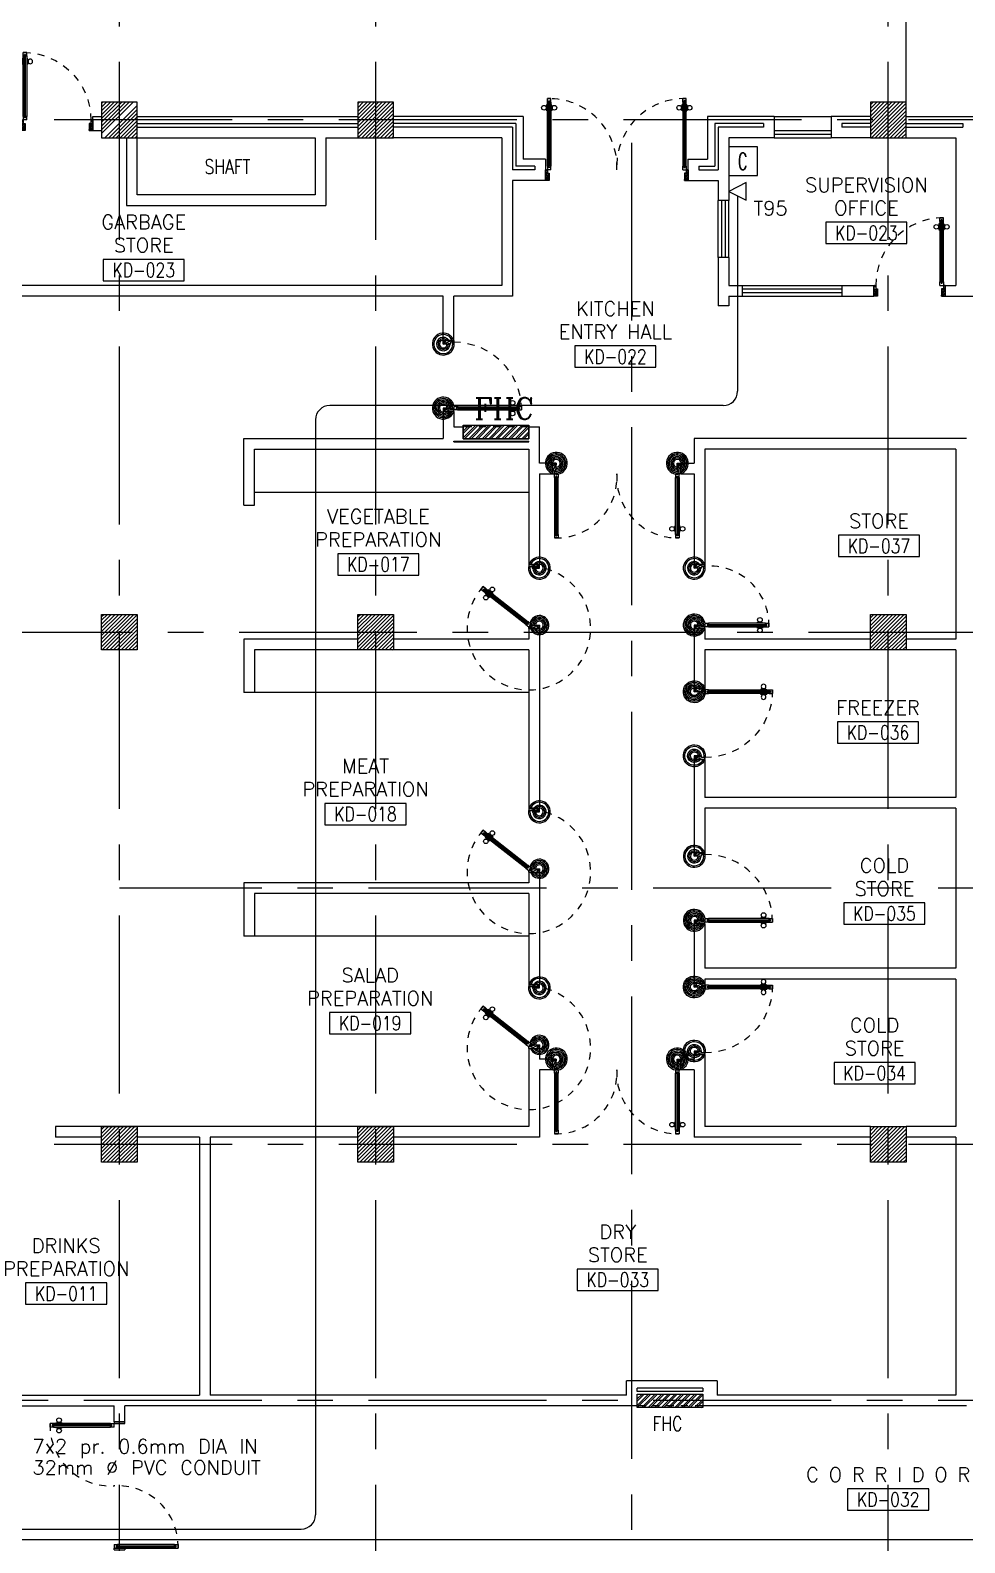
# Model space of a CAD drawing. Extents: x 0.8 to 94.1, y -6.1 to 84.2.
# Drawn here: x 62.54 to 75.67, y 51.69 to 72.95 of the extents above; entities that cross this region are included whole.
import ezdxf
from ezdxf.enums import TextEntityAlignment as Align

# ---------------------------------------------------------------- set-up
doc = ezdxf.new("R2010")
doc.units = 0
doc.header["$MEASUREMENT"] = 0
doc.header["$PDMODE"] = 3
doc.header["$PDSIZE"] = 0.1
for name, pattern in [('CENTERX2', [4, 2.5, -0.5, 0.5, -0.5]), ('HIDDEN', [0.375, 0.25, -0.125]), ('HIDDEN2', [0.1875, 0.125, -0.0625])]:
    doc.linetypes.add(name, pattern=pattern)
doc.layers.get('0').update_dxf_attribs({"color": 11, "linetype": 'CONTINUOUS'})
doc.layers.get('DEFPOINTS').update_dxf_attribs({"color": 11, "linetype": 'CONTINUOUS'})
for name, color, linetype in [('AX-DIM', 11, 'CONTINUOUS'), ('AXES', 11, 'CENTERX2'), ('CANOPY-LN', 11, 'CONTINUOUS'), ('COL', 11, 'CONTINUOUS'), ('DIM', 11, 'CONTINUOUS'), ('DOOR', 11, 'CONTINUOUS'), ('DOOR-DIM', 11, 'CONTINUOUS'), ('E-CO', 6, 'CONTINUOUS'), ('E-TEL', 4, 'CONTINUOUS'), ('E-TEXT', 2, 'CONTINUOUS'), ('E-WIRE', 4, 'CONTINUOUS'), ('FHC', 11, 'CONTINUOUS'), ('FUR', 11, 'CONTINUOUS'), ('HAT', 11, 'CONTINUOUS'), ('INSUL', 11, 'CONTINUOUS'), ('RM-BOX', 11, 'CONTINUOUS'), ('RM-NAME', 11, 'CONTINUOUS'), ('RM-NO', 11, 'CONTINUOUS'), ('STR', 11, 'CONTINUOUS'), ('WALL', 11, 'CONTINUOUS'), ('WIN', 11, 'CONTINUOUS')]:
    doc.layers.add(name, color=color, linetype=linetype)
doc.styles.add('ROMANC', font='romanc', dxfattribs={"height": 0.1})
doc.styles.add('ROMANS', font='ROMANS.shx', dxfattribs={"width": 0.6})
doc.styles.get("Standard").update_dxf_attribs({"font": 'TXT.shx'})
doc.dimstyles.new('STANDARD in', dxfattribs={"dimtxt": 0.2, "dimasz": 0.1, "dimexe": 0.07, "dimexo": 0.05, "dimgap": 0.1, "dimtad": 1, "dimdec": 0, "dimlfac": 1000, "dimzin": 0, "dimdsep": 46, "dimtxsty": 'ROMANS', "dimblk": 'ARCHTICK', "dimcen": 0.05, "dimdle": 0.05, "dimclrd": 7, "dimclre": 7, "dimclrt": 2, "dimadec": 0, "dimazin": 0, "dimtfac": 1, "dimtdec": 0, "dimtmove": 2, "dimatfit": 3, "dimldrblk": 'ARCHTICK', "dimfxl": 0, "dimtolj": 1, "dimtzin": 0, "dimarcsym": 0})

# ---------------------------------------------------------------- blocks, each defined once
blk = doc.blocks.new('RM1')
at = {"layer": 'RM-BOX'}
blk.add_lwpolyline([(570, -200), (-570, -200), (-570, -500), (570, -500)], close=True, dxfattribs=at)
at = {"layer": 'RM-NAME', "style": 'ROMANS'}
for tag, p in [('ROOMNAME1', (0, 324)), ('ROOMNAME2', (0, 0))]:
    blk.add_attdef(tag, text='', height=200, dxfattribs=at).set_placement(p, align=Align.MIDDLE)
at = {"layer": 'RM-NO', "style": 'ROMANS', "width": 0.8}
blk.add_attdef('ROOMNO', text='', height=200, dxfattribs=at).set_placement((0, -350), align=Align.MIDDLE)
blk = doc.blocks.new('DOOR90')
at = {"layer": 'DOOR', "color": 7, "linetype": 'ByBlock'}
for p, q in [((-150, 0), (0, 0)), ((-150, 0), (-150, -25)), ((0, -50), (-114, 0)), ((0, -50), (-40, 0)), ((0, -50), (0, 0)), ((-1000, -25), (-1050, -25)), ((-1050, -75), (-1050, -25)), ((-1050, -25), (-1050, -75)), ((-1000, -75), (-1050, -75)), ((-1000, -42), (-1020, -42)), ((-1020, -42), (-1020, -58)), ((-1000, -58), (-1020, -58)), ((-1000, -25), (-1000, -42)), ((-1000, -58), (-1000, -75)), ((-878, -18), (-968, -18)), ((-968, -25), (-968, -18)), ((-968, -75), (-968, -82)), ((-878, -82), (-968, -82)), ((-955, -9), (-890, -9)), ((-955, -18), (-955, -9)), ((-955, -18), (-890, -18)), ((-955, -82), (-890, -82)), ((-955, -82), (-955, -91)), ((-955, -91), (-890, -91)), ((-890, -18), (-890, -9)), ((-890, -82), (-890, -91)), ((-878, -25), (-878, -18)), ((-878, -75), (-878, -82)), ((-200, -25), (-150, -25)), ((-200, -42), (-200, -25)), ((-180, -42), (-200, -42)), ((-200, -58), (-180, -58)), ((-200, -75), (-200, -58)), ((-150, -75), (-200, -75)), ((-180, -58), (-180, -42)), ((-150, -25), (-100, -25)), ((-150, -75), (-150, -25)), ((-100, -25), (-100, -50)), ((0, -50), (-100, -37)), ((-100, -50), (0, -50)), ((0, -850), (-114, -900)), ((-100, -875), (-100, -850)), ((0, -850), (-100, -863)), ((-100, -850), (0, -850)), ((0, -850), (-40, -900)), ((0, -850), (0, -900)), ((-150, -875), (-100, -875)), ((-150, -900), (-150, -875)), ((-150, -900), (0, -900)), ((0, -900), (-150, -900))]:
    blk.add_line(p, q, dxfattribs=at)
at = {"layer": 'DOOR', "linetype": 'ByBlock'}
for p, q in [((-200, -25), (-1000, -25)), ((-200, -42), (-1000, -42)), ((-200, -58), (-1000, -58)), ((-1000, -75), (-200, -75))]:
    blk.add_line(p, q, dxfattribs=at)
at = {"layer": 'DOOR', "color": 7, "linetype": 'ByBlock'}
for centre in [(-923, 24), (-923, -124)]:
    blk.add_circle(centre, 32.4, dxfattribs=at)
for centre, radius, start, end in [((0, -50), 154, 161.1053, 166.2858), ((0, -50), 94.4, 148.0182, 180), ((0, -50), 134, 158.1598, 169.28), ((0, -50), 114, 154.0838, 167.3774), ((0, -50), 74.4, 137.7764, 180), ((0, -50), 54.4, 113.2074, 180), ((0, -50), 34.4, 90, 180), ((0, -50), 14.4, 90, 180), ((0, -850), 94.4, 180, 211.9818), ((0, -850), 74.4, 180, 222.2236), ((0, -850), 54.4, 180, 246.7926), ((0, -850), 34.4, 180, 270), ((0, -850), 14.4, 180, 270), ((0, -850), 154, 193.7142, 198.8947), ((0, -850), 134, 190.72, 201.8402)]:
    blk.add_arc(centre, radius, start, end, dxfattribs=at)
at = {"layer": 'DOOR', "linetype": 'HIDDEN', "ltscale": 0.5}
blk.add_arc((-222, -50), 828, 178.2701, 275.003, dxfattribs=at)
blk = doc.blocks.new('A$C272A55A0')
at = {"layer": 'DOOR', "color": 0, "linetype": 'ByBlock'}
for p, q in [((0, 900), (0, 1050)), ((50, 1050), (0, 1050)), ((0, 900), (25, 900)), ((25, 950), (50, 950)), ((25, 900), (25, 950)), ((75, 900), (25, 900)), ((25, 850), (25, 900)), ((58, 870), (42, 870)), ((42, 870), (42, 850)), ((50, 950), (50, 1050)), ((58, 850), (58, 870)), ((75, 900), (75, 850)), ((1725, 900), (1775, 900)), ((1725, 900), (1725, 850)), ((1742, 870), (1758, 870)), ((1742, 850), (1742, 870)), ((1750, 950), (1750, 1050)), ((1750, 1050), (1800, 1050)), ((1775, 950), (1750, 950)), ((1758, 870), (1758, 850)), ((1775, 900), (1775, 950)), ((1800, 900), (1775, 900)), ((1775, 850), (1775, 900)), ((1800, 1050), (1800, 900)), ((42, 850), (25, 850)), ((75, 850), (58, 850)), ((1725, 850), (1742, 850)), ((1758, 850), (1775, 850)), ((25, 50), (42, 50)), ((25, 50), (25, 0)), ((25, 0), (75, 0)), ((75, 0), (25, 0)), ((42, 50), (42, 30)), ((42, 30), (58, 30)), ((58, 50), (75, 50)), ((58, 50), (58, 30)), ((75, 50), (75, 0)), ((1718, 160), (1709, 160)), ((1709, 95), (1709, 160)), ((1718, 95), (1709, 95)), ((1725, 173), (1718, 173)), ((1718, 173), (1718, 83)), ((1718, 95), (1718, 160)), ((1725, 83), (1718, 83)), ((1742, 50), (1725, 50)), ((1725, 50), (1725, 0)), ((1775, 0), (1725, 0)), ((1725, 0), (1775, 0)), ((1742, 50), (1742, 30)), ((1758, 30), (1742, 30)), ((1775, 50), (1758, 50)), ((1758, 50), (1758, 30)), ((1775, 173), (1782, 173)), ((1775, 83), (1782, 83)), ((1775, 50), (1775, 0)), ((1782, 173), (1782, 83)), ((1782, 160), (1791, 160)), ((1782, 95), (1782, 160)), ((1782, 95), (1791, 95)), ((1791, 95), (1791, 160))]:
    blk.add_line(p, q, dxfattribs=at)
at = {"layer": 'DOOR', "color": 9, "linetype": 'ByBlock'}
for p, q in [((50, 1050), (0, 1010)), ((50, 1050), (0, 937)), ((50, 1050), (37, 950)), ((1750, 1050), (1800, 1010)), ((1750, 1050), (1800, 937)), ((1750, 1050), (1763, 950))]:
    blk.add_line(p, q, dxfattribs=at)
at = {"layer": 'DOOR', "linetype": 'ByBlock'}
for p, q in [((25, 850), (25, 50)), ((42, 850), (42, 50)), ((58, 850), (58, 50)), ((75, 50), (75, 850)), ((1725, 50), (1725, 850)), ((1742, 850), (1742, 50)), ((1758, 850), (1758, 50)), ((1775, 850), (1775, 50))]:
    blk.add_line(p, q, dxfattribs=at)
at = {"layer": 'DOOR', "color": 0, "linetype": 'ByBlock'}
for centre in [(1676, 128), (1824, 128)]:
    blk.add_circle(centre, 32.4, dxfattribs=at)
at = {"layer": 'DOOR', "color": 9, "linetype": 'ByBlock'}
for centre, radius, start, end in [((50, 1050), 54.4, 203.2074, 270), ((50, 1050), 74.4, 227.7764, 270), ((50, 1050), 94.4, 238.0182, 270), ((50, 1050), 114, 244.0838, 257.3774), ((50, 1050), 134, 248.1598, 259.28), ((50, 1050), 154, 251.1053, 256.2858), ((50, 1050), 34.4, 180, 270), ((50, 1050), 14.4, 180, 270), ((1750, 1050), 14.4, 270, 0), ((1750, 1050), 34.4, 270, 0), ((1750, 1050), 54.4, 270, 336.7926), ((1750, 1050), 74.4, 270, 312.2236), ((1750, 1050), 94.4, 270, 301.9818), ((1750, 1050), 114, 282.6226, 295.9162), ((1750, 1050), 134, 280.72, 291.8402), ((1750, 1050), 154, 283.7142, 288.8947)]:
    blk.add_arc(centre, radius, start, end, dxfattribs=at)
at = {"layer": 'DOOR', "linetype": 'HIDDEN', "ltscale": 0.5}
for centre, start, end in [((50, 851), 268.3174, 3.2965), ((1750, 851), 176.7035, 271.6826)]:
    blk.add_arc(centre, 851, start, end, dxfattribs=at)
at = {"layer": 'WALL', "linetype": 'ByBlock'}
blk.add_line((1800, 900), (1800, 1050), dxfattribs=at)
blk = doc.blocks.new('COL50')
at = {"layer": 'COL'}
blk.add_lwpolyline([(-250, 250), (-250, -250), (250, -250), (250, 250)], close=True, dxfattribs=at)
blk = doc.blocks.new('*X105')
at = {"color": 0}
for p, q in [((235129, 55135), (235595, 55601)), ((235129, 55188), (235542, 55601)), ((235129, 55241), (235489, 55601)), ((235129, 55294), (235436, 55601)), ((235129, 55347), (235383, 55601)), ((235129, 55400), (235330, 55601)), ((235129, 55453), (235277, 55601)), ((235129, 55506), (235224, 55601)), ((235129, 55559), (235171, 55601)), ((235148, 55101), (235629, 55581)), ((235201, 55101), (235629, 55528)), ((235254, 55101), (235629, 55475)), ((235307, 55101), (235629, 55422)), ((235360, 55101), (235629, 55369)), ((235413, 55101), (235629, 55316)), ((235466, 55101), (235629, 55263)), ((235519, 55101), (235629, 55210)), ((235572, 55101), (235629, 55157))]:
    blk.add_line(p, q, dxfattribs=at)
blk = doc.blocks.new('*X104')
at = {"color": 0}
for p, q in [((238729, 55128), (239201, 55601)), ((238729, 55181), (239148, 55601)), ((238729, 55234), (239095, 55601)), ((238729, 55287), (239042, 55601)), ((238729, 55340), (238989, 55601)), ((238729, 55393), (238936, 55601)), ((238729, 55446), (238883, 55601)), ((238729, 55500), (238830, 55601)), ((238729, 55553), (238777, 55601)), ((238754, 55101), (239229, 55575)), ((238807, 55101), (239229, 55522)), ((238860, 55101), (239229, 55469)), ((238913, 55101), (239229, 55416)), ((238966, 55101), (239229, 55363)), ((239019, 55101), (239229, 55310)), ((239073, 55101), (239229, 55257)), ((239126, 55101), (239229, 55204)), ((239179, 55101), (239229, 55151))]:
    blk.add_line(p, q, dxfattribs=at)
blk = doc.blocks.new('*X106')
at = {"color": 0}
for p, q in [((235129, 62347), (235583, 62801)), ((235129, 62400), (235530, 62801)), ((235129, 62453), (235476, 62801)), ((235129, 62506), (235423, 62801)), ((235129, 62559), (235370, 62801)), ((235129, 62612), (235317, 62801)), ((235129, 62665), (235264, 62801)), ((235129, 62718), (235211, 62801)), ((235129, 62771), (235158, 62801)), ((235136, 62301), (235629, 62794)), ((235189, 62301), (235629, 62741)), ((235242, 62301), (235629, 62688)), ((235295, 62301), (235629, 62635)), ((235348, 62301), (235629, 62582)), ((235401, 62301), (235629, 62529)), ((235454, 62301), (235629, 62476)), ((235507, 62301), (235629, 62423)), ((235560, 62301), (235629, 62370)), ((235613, 62301), (235629, 62317))]:
    blk.add_line(p, q, dxfattribs=at)
blk = doc.blocks.new('*X103')
at = {"color": 0}
for p, q in [((238729, 62341), (239189, 62801)), ((238729, 62394), (239136, 62801)), ((238729, 62447), (239083, 62801)), ((238729, 62500), (239030, 62801)), ((238729, 62553), (238977, 62801)), ((238729, 62606), (238924, 62801)), ((238729, 62659), (238871, 62801)), ((238729, 62712), (238818, 62801)), ((238729, 62765), (238765, 62801)), ((238742, 62301), (239229, 62788)), ((238795, 62301), (239229, 62735)), ((238848, 62301), (239229, 62682)), ((238901, 62301), (239229, 62629)), ((238954, 62301), (239229, 62576)), ((239007, 62301), (239229, 62523)), ((239060, 62301), (239229, 62470)), ((239113, 62301), (239229, 62417)), ((239166, 62301), (239229, 62363)), ((239219, 62301), (239229, 62310))]:
    blk.add_line(p, q, dxfattribs=at)
blk = doc.blocks.new('*X100')
at = {"color": 0}
for p, q in [((245929, 55116), (246414, 55601)), ((245929, 55169), (246361, 55601)), ((245929, 55222), (246308, 55601)), ((245929, 55275), (246255, 55601)), ((245929, 55328), (246202, 55601)), ((245929, 55381), (246149, 55601)), ((245929, 55434), (246096, 55601)), ((245929, 55487), (246043, 55601)), ((245929, 55540), (245990, 55601)), ((245929, 55593), (245936, 55601)), ((245967, 55101), (246429, 55563)), ((246020, 55101), (246429, 55510)), ((246073, 55101), (246429, 55457)), ((246126, 55101), (246429, 55404)), ((246179, 55101), (246429, 55351)), ((246232, 55101), (246429, 55298)), ((246285, 55101), (246429, 55245)), ((246338, 55101), (246429, 55192)), ((246391, 55101), (246429, 55138))]:
    blk.add_line(p, q, dxfattribs=at)
blk = doc.blocks.new('*X99')
at = {"color": 0}
for p, q in [((245929, 62328), (246401, 62801)), ((245929, 62381), (246348, 62801)), ((245929, 62434), (246295, 62801)), ((245929, 62487), (246242, 62801)), ((245929, 62540), (246189, 62801)), ((245929, 62593), (246136, 62801)), ((245929, 62646), (246083, 62801)), ((245929, 62700), (246030, 62801)), ((245929, 62753), (245977, 62801)), ((245954, 62301), (246429, 62775)), ((246007, 62301), (246429, 62722)), ((246060, 62301), (246429, 62669)), ((246113, 62301), (246429, 62616)), ((246166, 62301), (246429, 62563)), ((246219, 62301), (246429, 62510)), ((246273, 62301), (246429, 62457)), ((246326, 62301), (246429, 62404)), ((246379, 62301), (246429, 62351))]:
    blk.add_line(p, q, dxfattribs=at)
blk = doc.blocks.new('A$C010A25D0')
at = {"layer": 'DOOR', "color": 0, "linetype": 'ByBlock'}
for p, q in [((0, 2031), (0, 1981)), ((0, 1981), (0, 2031)), ((50, 2031), (0, 2031)), ((50, 1981), (0, 1981)), ((30, 2014), (30, 1998)), ((50, 2014), (30, 2014)), ((50, 1998), (30, 1998)), ((50, 2031), (50, 2014)), ((50, 1998), (50, 1981)), ((83, 2031), (83, 2038)), ((173, 2038), (83, 2038)), ((83, 1981), (83, 1974)), ((173, 1974), (83, 1974)), ((95, 2038), (95, 2047)), ((95, 2047), (160, 2047)), ((95, 2038), (160, 2038)), ((95, 1974), (95, 1965)), ((95, 1974), (160, 1974)), ((95, 1965), (160, 1965)), ((160, 2038), (160, 2047)), ((160, 1974), (160, 1965)), ((173, 2031), (173, 2038)), ((173, 1981), (173, 1974)), ((950, 2014), (950, 2031)), ((950, 2031), (1000, 2031)), ((970, 2014), (950, 2014)), ((950, 1981), (950, 1998)), ((950, 1998), (970, 1998)), ((1000, 1981), (950, 1981)), ((970, 1998), (970, 2014)), ((1000, 2056), (1000, 2031)), ((1000, 2056), (1150, 2056)), ((1000, 1981), (1000, 2031)), ((1000, 2031), (1050, 2031)), ((1050, 2031), (1050, 2006)), ((1050, 2006), (1150, 2006)), ((1150, 2006), (1150, 2056)), ((50, 131), (0, 131)), ((0, 131), (0, 81)), ((0, 81), (0, 131)), ((50, 81), (0, 81)), ((50, 114), (30, 114)), ((30, 98), (30, 114)), ((50, 98), (30, 98)), ((50, 114), (50, 131)), ((50, 81), (50, 98)), ((173, 138), (83, 138)), ((83, 131), (83, 138)), ((83, 81), (83, 74)), ((173, 74), (83, 74)), ((95, 147), (160, 147)), ((95, 138), (95, 147)), ((95, 138), (160, 138)), ((95, 74), (160, 74)), ((95, 74), (95, 65)), ((95, 65), (160, 65)), ((160, 138), (160, 147)), ((160, 74), (160, 65)), ((173, 131), (173, 138)), ((173, 81), (173, 74)), ((1000, 131), (950, 131)), ((950, 131), (950, 114)), ((950, 114), (970, 114)), ((970, 98), (950, 98)), ((950, 98), (950, 81)), ((950, 81), (1000, 81)), ((970, 114), (970, 98)), ((1000, 131), (1000, 81)), ((1000, 56), (1000, 81)), ((1000, 81), (1050, 81)), ((1000, 56), (1150, 56)), ((1050, 81), (1050, 106)), ((1050, 106), (1150, 106)), ((1150, 106), (1150, 56))]:
    blk.add_line(p, q, dxfattribs=at)
at = {"layer": 'DOOR', "linetype": 'ByBlock'}
for p, q in [((950, 2031), (50, 2031)), ((950, 2014), (50, 2014)), ((950, 1998), (50, 1998)), ((50, 1981), (950, 1981)), ((50, 131), (950, 131)), ((950, 114), (50, 114)), ((950, 98), (50, 98)), ((950, 81), (50, 81)), ((1150, 56), (1000, 56))]:
    blk.add_line(p, q, dxfattribs=at)
at = {"layer": 'DOOR', "color": 9, "linetype": 'ByBlock'}
for p, q in [((1150, 2006), (1037, 2056)), ((1150, 2006), (1050, 2019)), ((1150, 2006), (1110, 2056)), ((1150, 106), (1037, 56)), ((1150, 106), (1050, 93)), ((1150, 106), (1110, 56))]:
    blk.add_line(p, q, dxfattribs=at)
at = {"layer": 'DOOR', "color": 0, "linetype": 'ByBlock'}
for centre in [(128, 2079), (128, 1932), (128, 179), (128, 32)]:
    blk.add_circle(centre, 32.4, dxfattribs=at)
at = {"layer": 'DOOR', "linetype": 'HIDDEN', "ltscale": 0.5}
for centre, start, end in [((951, 2006), 178.494, 272.9568), ((951, 106), 87.0432, 181.506)]:
    blk.add_arc(centre, 951, start, end, dxfattribs=at)
at = {"layer": 'DOOR', "color": 9, "linetype": 'ByBlock'}
for centre, radius, start, end in [((1150, 2006), 154, 161.1053, 166.2858), ((1150, 2006), 134, 158.1598, 169.28), ((1150, 2006), 114, 154.0838, 167.3774), ((1150, 2006), 94.4, 148.0182, 180), ((1150, 2006), 74.4, 137.7764, 180), ((1150, 2006), 54.4, 113.2074, 180), ((1150, 2006), 34.4, 90, 180), ((1150, 2006), 14.4, 90, 180), ((1150, 106), 154, 193.7142, 198.8947), ((1150, 106), 134, 190.72, 201.8402), ((1150, 106), 114, 192.6226, 205.9162), ((1150, 106), 94.4, 180, 211.9818), ((1150, 106), 74.4, 180, 222.2236), ((1150, 106), 54.4, 180, 246.7926), ((1150, 106), 34.4, 180, 270), ((1150, 106), 14.4, 180, 270)]:
    blk.add_arc(centre, radius, start, end, dxfattribs=at)
at = {"layer": 'WALL'}
blk.add_line((1000, 56), (1150, 56), dxfattribs=at)
blk = doc.blocks.new('*X107')
at = {"color": 0}
for p, q in [((235129, 69560), (235570, 70001)), ((235129, 69613), (235517, 70001)), ((235129, 69666), (235464, 70001)), ((235129, 69719), (235411, 70001)), ((235129, 69772), (235358, 70001)), ((235129, 69825), (235305, 70001)), ((235129, 69878), (235252, 70001)), ((235129, 69931), (235199, 70001)), ((235129, 69984), (235146, 70001)), ((235176, 69501), (235629, 69953)), ((235229, 69501), (235629, 69900)), ((235282, 69501), (235629, 69847)), ((235335, 69501), (235629, 69794)), ((235388, 69501), (235629, 69741)), ((235441, 69501), (235629, 69688)), ((235494, 69501), (235629, 69635)), ((235547, 69501), (235629, 69582)), ((235600, 69501), (235629, 69529))]:
    blk.add_line(p, q, dxfattribs=at)
blk = doc.blocks.new('*X102')
at = {"color": 0}
for p, q in [((238729, 69553), (239176, 70001)), ((238729, 69606), (239123, 70001)), ((238729, 69659), (239070, 70001)), ((238729, 69712), (239017, 70001)), ((238729, 69765), (238964, 70001)), ((238729, 69818), (238911, 70001)), ((238729, 69871), (238858, 70001)), ((238729, 69924), (238805, 70001)), ((238729, 69978), (238752, 70001)), ((238729, 69500), (239229, 70000)), ((238782, 69501), (239229, 69947)), ((238835, 69501), (239229, 69894)), ((238888, 69501), (239229, 69841)), ((238941, 69501), (239229, 69788)), ((238994, 69501), (239229, 69735)), ((239048, 69501), (239229, 69682)), ((239101, 69501), (239229, 69629)), ((239154, 69501), (239229, 69576)), ((239207, 69501), (239229, 69523))]:
    blk.add_line(p, q, dxfattribs=at)
blk = doc.blocks.new('*X98')
at = {"color": 0}
for p, q in [((245929, 69541), (246389, 70001)), ((245929, 69594), (246336, 70001)), ((245929, 69647), (246283, 70001)), ((245929, 69700), (246230, 70001)), ((245929, 69753), (246177, 70001)), ((245929, 69806), (246124, 70001)), ((245929, 69859), (246071, 70001)), ((245929, 69912), (246018, 70001)), ((245929, 69965), (245965, 70001)), ((245942, 69501), (246429, 69988)), ((245995, 69501), (246429, 69935)), ((246048, 69501), (246429, 69882)), ((246101, 69501), (246429, 69829)), ((246154, 69501), (246429, 69776)), ((246207, 69501), (246429, 69723)), ((246260, 69501), (246429, 69670)), ((246313, 69501), (246429, 69617)), ((246366, 69501), (246429, 69563)), ((246419, 69501), (246429, 69510))]:
    blk.add_line(p, q, dxfattribs=at)
blk = doc.blocks.new('_ARCHTICK')
at = {"color": 0, "linetype": 'ByBlock', "const_width": 0.15}
blk.add_lwpolyline([(-0.5, -0.5), (0.5, 0.5)], dxfattribs=at)
blk = doc.blocks.new('*D137')
at = {"layer": 'AX-DIM', "color": 7, "lineweight": -2}
for p, q in [((7.357, 80.592), (7.357, 83.145)), ((82.047, 70.946), (82.047, 83.145)), ((7.307, 83.075), (82.097, 83.075))]:
    blk.add_line(p, q, dxfattribs=at)
at = {"layer": 'DEFPOINTS', "color": 0}
for p in [(82.047, 83.075), (7.357, 80.542), (82.047, 70.896)]:
    blk.add_point(p, dxfattribs=at)
at = {"layer": 'AX-DIM', "color": 7, "lineweight": -2, "xscale": 0.1, "yscale": 0.1, "zscale": 0.1, "rotation": 180}
blk.add_blockref('_ARCHTICK', (7.357, 83.075), dxfattribs=at)
at = {"layer": 'AX-DIM', "color": 7, "lineweight": -2, "xscale": 0.1, "yscale": 0.1, "zscale": 0.1}
blk.add_blockref('_ARCHTICK', (82.047, 83.075), dxfattribs=at)
at = {"layer": 'AX-DIM', "color": 2, "insert": (44.702, 83.275), "char_height": 0.2, "attachment_point": 5, "style": 'ROMANS'}
blk.add_mtext('\\A1;74690', dxfattribs=at)
blk = doc.blocks.new('DOOR1000')
at = {"layer": 'DOOR', "color": 7, "linetype": 'ByBlock'}
for p, q in [((-150, 0), (0, 0)), ((-150, 0), (-150, -25)), ((0, -50), (-114, 0)), ((0, -50), (-40, 0)), ((0, -50), (0, 0)), ((-1100, -25), (-1100, -75)), ((-1100, -75), (-1100, -25)), ((-1050, -25), (-1100, -25)), ((-1050, -75), (-1100, -75)), ((-1070, -42), (-1070, -58)), ((-1050, -42), (-1070, -42)), ((-1050, -58), (-1070, -58)), ((-1050, -25), (-1050, -42)), ((-1050, -58), (-1050, -75)), ((-1018, -25), (-1018, -18)), ((-928, -18), (-1018, -18)), ((-1018, -75), (-1018, -82)), ((-928, -82), (-1018, -82)), ((-1005, -18), (-1005, -9)), ((-1005, -9), (-940, -9)), ((-1005, -18), (-940, -18)), ((-1005, -82), (-1005, -91)), ((-1005, -82), (-940, -82)), ((-1005, -91), (-940, -91)), ((-940, -18), (-940, -9)), ((-940, -82), (-940, -91)), ((-928, -25), (-928, -18)), ((-928, -75), (-928, -82)), ((-200, -25), (-150, -25)), ((-200, -42), (-200, -25)), ((-180, -42), (-200, -42)), ((-200, -58), (-180, -58)), ((-200, -75), (-200, -58)), ((-150, -75), (-200, -75)), ((-180, -58), (-180, -42)), ((-150, -25), (-100, -25)), ((-150, -75), (-150, -25)), ((-100, -25), (-100, -50)), ((0, -50), (-100, -37)), ((-100, -50), (0, -50)), ((-150, -975), (-100, -975)), ((-150, -1000), (-150, -975)), ((-150, -1000), (0, -1000)), ((0, -1000), (-150, -1000)), ((0, -950), (-114, -1000)), ((-100, -975), (-100, -950)), ((0, -950), (-100, -963)), ((-100, -950), (0, -950)), ((0, -950), (-40, -1000)), ((0, -950), (0, -1000))]:
    blk.add_line(p, q, dxfattribs=at)
at = {"layer": 'DOOR', "linetype": 'ByBlock'}
for p, q in [((-200, -25), (-1050, -25)), ((-200, -42), (-1050, -42)), ((-200, -58), (-1050, -58)), ((-1050, -75), (-200, -75))]:
    blk.add_line(p, q, dxfattribs=at)
at = {"layer": 'DOOR', "color": 7, "linetype": 'ByBlock'}
for centre in [(-973, 24), (-973, -124)]:
    blk.add_circle(centre, 32.4, dxfattribs=at)
for centre, radius, start, end in [((0, -50), 154, 161.1053, 166.2858), ((0, -50), 94.4, 148.0182, 180), ((0, -50), 134, 158.1598, 169.28), ((0, -50), 114, 154.0838, 167.3774), ((0, -50), 74.4, 137.7764, 180), ((0, -50), 54.4, 113.2074, 180), ((0, -50), 34.4, 90, 180), ((0, -50), 14.4, 90, 180), ((0, -950), 154, 193.7142, 198.8947), ((0, -950), 134, 190.72, 201.8402), ((0, -950), 94.4, 180, 211.9818), ((0, -950), 74.4, 180, 222.2236), ((0, -950), 54.4, 180, 246.7926), ((0, -950), 34.4, 180, 270), ((0, -950), 14.4, 180, 270)]:
    blk.add_arc(centre, radius, start, end, dxfattribs=at)
at = {"layer": 'DOOR', "linetype": 'HIDDEN', "ltscale": 0.5}
blk.add_arc((-150, -25), 950, 180, 270, dxfattribs=at)
blk = doc.blocks.new('DOOR90C')
at = {"layer": 'DOOR', "color": 7, "linetype": 'ByBlock'}
for p, q in [((150, 900), (0, 900)), ((0, 900), (0, 875)), ((0, 875), (50, 875)), ((150, 850), (36, 900)), ((50, 875), (50, 850)), ((150, 850), (50, 863)), ((150, 850), (110, 900)), ((150, 850), (150, 900)), ((50, 850), (150, 850)), ((-641, 591), (-672, 552)), ((-672, 552), (-641, 591)), ((-633, 521), (-672, 552)), ((-602, 560), (-641, 591)), ((-638, 546), (-628, 559)), ((-622, 534), (-638, 546)), ((-633, 521), (-622, 534)), ((-613, 547), (-628, 559)), ((-613, 547), (-602, 560)), ((-607, 501), (-612, 495)), ((-541, 440), (-612, 495)), ((-602, 487), (-607, 480)), ((-607, 480), (-556, 440)), ((-602, 487), (-551, 447)), ((-577, 540), (-572, 546)), ((-501, 490), (-572, 546)), ((-562, 538), (-557, 545)), ((-562, 538), (-511, 498)), ((-557, 545), (-506, 505)), ((-551, 447), (-556, 440)), ((-537, 445), (-541, 440)), ((-511, 498), (-506, 505)), ((-506, 485), (-501, 490)), ((-29, 69), (-39, 56)), ((-39, 56), (0, 25)), ((-13, 57), (-29, 69)), ((-9, 95), (-19, 82)), ((-19, 82), (-3, 69)), ((-3, 69), (-13, 57)), ((31, 64), (-9, 95)), ((31, 64), (0, 25)), ((0, 0), (0, 25)), ((0, 25), (50, 25)), ((150, 50), (36, 0)), ((50, 50), (150, 50)), ((150, 50), (50, 37)), ((50, 25), (50, 50)), ((150, 50), (110, 0)), ((150, 50), (150, 0))]:
    blk.add_line(p, q, dxfattribs=at)
at = {"layer": 'DOOR', "linetype": 'ByBlock'}
for p, q in [((-641, 591), (-9, 95)), ((-39, 56), (-633, 521)), ((-29, 69), (-622, 534)), ((-19, 82), (-613, 547))]:
    blk.add_line(p, q, dxfattribs=at)
at = {"layer": 'DOOR', "color": 7, "linetype": 'ByBlock'}
for centre in [(-602, 435), (-511, 551)]:
    blk.add_circle(centre, 32.4, dxfattribs=at)
at = {"layer": 'DOOR', "linetype": 'HIDDEN', "ltscale": 0.5}
blk.add_arc((2, 7), 868, 90.1618, 137.7823, dxfattribs=at)
at = {"layer": 'DOOR', "color": 7, "linetype": 'ByBlock'}
for centre, radius, start, end in [((150, 850), 154, 161.1053, 166.2858), ((150, 850), 134, 158.1598, 169.28), ((150, 850), 94.4, 148.0182, 180), ((150, 850), 74.4, 137.7764, 180), ((150, 850), 54.4, 113.2074, 180), ((150, 850), 34.4, 90, 180), ((150, 850), 14.4, 90, 180), ((150, 50), 134, 190.72, 201.8402), ((150, 50), 114, 192.6226, 205.9162), ((150, 50), 94.4, 180, 211.9818), ((150, 50), 74.4, 180, 222.2236), ((150, 50), 54.4, 180, 246.7926), ((150, 50), 34.4, 180, 270), ((150, 50), 14.4, 180, 270)]:
    blk.add_arc(centre, radius, start, end, dxfattribs=at)
blk = doc.blocks.new('fe-door')
at = {"layer": 'DOOR', "color": 0, "linetype": 'ByBlock'}
for p, q in [((-900, 1775), (-900, 1725)), ((-900, 1725), (-900, 1775)), ((-850, 1775), (-900, 1775)), ((-850, 1725), (-900, 1725)), ((-870, 1758), (-870, 1742)), ((-850, 1758), (-870, 1758)), ((-850, 1742), (-870, 1742)), ((-850, 1775), (-850, 1758)), ((-850, 1742), (-850, 1725)), ((-818, 1775), (-818, 1782)), ((-728, 1782), (-818, 1782)), ((-818, 1725), (-818, 1718)), ((-728, 1718), (-818, 1718)), ((-805, 1782), (-805, 1791)), ((-805, 1791), (-740, 1791)), ((-805, 1782), (-740, 1782)), ((-805, 1718), (-805, 1709)), ((-805, 1718), (-740, 1718)), ((-805, 1709), (-740, 1709)), ((-740, 1782), (-740, 1791)), ((-740, 1718), (-740, 1709)), ((-728, 1775), (-728, 1782)), ((-728, 1725), (-728, 1718)), ((-50, 1758), (-50, 1775)), ((-50, 1775), (0, 1775)), ((-30, 1758), (-50, 1758)), ((-50, 1725), (-50, 1742)), ((-50, 1742), (-30, 1742)), ((0, 1725), (-50, 1725)), ((-30, 1742), (-30, 1758)), ((150, 1800), (0, 1800)), ((0, 1800), (0, 1775)), ((0, 1725), (0, 1775)), ((0, 1775), (150, 1775)), ((150, 1775), (150, 1800)), ((0, 75), (0, 25)), ((0, 75), (50, 75)), ((0, 0), (0, 25)), ((0, 25), (50, 25)), ((150, 25), (0, 25)), ((0, 0), (150, 0)), ((30, 58), (30, 42)), ((50, 58), (30, 58)), ((30, 42), (50, 42)), ((50, 75), (50, 58)), ((50, 42), (50, 25)), ((150, 25), (150, 0)), ((850, 58), (850, 75)), ((850, 75), (900, 75)), ((850, 58), (870, 58)), ((850, 25), (850, 42)), ((850, 42), (870, 42)), ((850, 25), (900, 25)), ((870, 42), (870, 58)), ((900, 25), (900, 75)), ((900, 75), (900, 25))]:
    blk.add_line(p, q, dxfattribs=at)
at = {"layer": 'DOOR', "linetype": 'ByBlock'}
for p, q in [((-50, 1775), (-850, 1775)), ((-50, 1758), (-850, 1758)), ((-50, 1742), (-850, 1742)), ((-850, 1725), (-50, 1725)), ((850, 75), (50, 75)), ((50, 58), (850, 58)), ((50, 42), (850, 42)), ((50, 25), (850, 25))]:
    blk.add_line(p, q, dxfattribs=at)
at = {"layer": 'DOOR', "color": 0, "linetype": 'ByBlock'}
for centre in [(-773, 1824), (-773, 1676)]:
    blk.add_circle(centre, 32.4, dxfattribs=at)
at = {"layer": 'DOOR', "linetype": 'HIDDEN', "ltscale": 0.5}
for centre, start, end in [((-49, 1750), 178.3174, 273.2965), ((49, 50), 358.3174, 93.2965)]:
    blk.add_arc(centre, 851, start, end, dxfattribs=at)
at = {"layer": 'WALL'}
for p, q in [((0, 1800), (150, 1800)), ((0, 0), (150, 0))]:
    blk.add_line(p, q, dxfattribs=at)
at = {"layer": 'WALL', "linetype": 'ByBlock'}
blk.add_line((0, 1800), (150, 1800), dxfattribs=at)

msp = doc.modelspace()

# ---------------------------------------------------------------- hatches: boundary and pattern name
at = {"layer": 'FHC', "linetype": 'ByBlock', "ltscale": 0.3}
h = msp.add_hatch(dxfattribs=at)
h.set_pattern_fill('ANSI32', color=11, scale=175, angle=180, style=0)
h.set_pattern_definition([(224.999998, (301.74289, 98.45033), (0.046403885, -0.046403882), []), (224.999998, (301.711955, 98.45033), (0.046403885, -0.046403882), [])])
h.paths.add_polyline_path([(68.6267, 67.3993), (68.6267, 67.2093), (69.5467, 67.2093), (69.5467, 67.3993)])
h.paths.add_polyline_path([(69.7593, 67.8204), (69.7593, 67.3996), (69.4968, 67.3996), (69.4968, 67.8204)], flags=9)
h = msp.add_hatch(dxfattribs=at)
h.set_pattern_fill('ANSI32', color=11, scale=175, style=0)
h.set_pattern_definition([(44.999998, (-161.124496, 22.53832), (-0.046403885, 0.046403882), []), (44.999998, (-161.09356, 22.53832), (-0.046403885, 0.046403882), [])])
h.paths.add_polyline_path([(71.9917, 53.5893), (71.9917, 53.7793), (71.0717, 53.7793), (71.0717, 53.5893)])
h.paths.add_polyline_path([(70.8591, 53.1682), (70.8591, 53.589), (71.1216, 53.589), (71.1216, 53.1682)], flags=9)

# ---------------------------------------------------------------- linework, layer by layer
at = {"layer": 'AXES'}
for p, q in [((63.7967, 6.005), (63.7967, 83.5441)), ((67.3967, 6.005), (67.3967, 83.5441)), ((74.5967, 6.005), (74.5967, 83.5441)), ((93.3795, 71.6893), (23.5567, 71.6893)), ((70.9967, 12.8693), (70.9967, 71.6893)), ((1.4772, 64.4893), (93.3752, 64.4893)), ((81.7967, 60.8893), (63.7967, 60.8893)), ((93.3795, 57.2893), (23.5567, 57.2893)), ((81.7967, 53.6893), (23.5567, 53.6893))]:
    msp.add_line(p, q, dxfattribs=at)
at = {"layer": 'CANOPY-LN', "linetype": 'HIDDEN2', "ltscale": 1.5}
msp.add_line((74.8467, 71.9393), (74.8467, 74.0893), dxfattribs=at)
at = {"layer": 'COL'}
for points in [[(64.0467, 71.4393), (64.0467, 71.9393), (63.5467, 71.9393), (63.5467, 71.4393)], [(67.6467, 71.4393), (67.6467, 71.9393), (67.1467, 71.9393), (67.1467, 71.4393)], [(74.8467, 71.4393), (74.8467, 71.9393), (74.3467, 71.9393), (74.3467, 71.4393)], [(67.6467, 57.5393), (67.6467, 57.0393), (67.1467, 57.0393), (67.1467, 57.5393)]]:
    msp.add_lwpolyline(points, close=True, dxfattribs=at)
at = {"layer": 'DOOR', "color": 7, "linetype": 'ByBlock'}
for p, q in [((69.5467, 65.4393), (69.6967, 65.4393)), ((69.6967, 64.5393), (69.5467, 64.5393))]:
    msp.add_line(p, q, dxfattribs=at)
msp.add_arc((69.6967, 64.5893), 0.1544, 193.71423, 198.89471, dxfattribs=at)
at = {"layer": 'E-CO', "color": 4}
msp.add_lwpolyline([(72.7592, 71.3102), (72.3592, 71.3102), (72.3592, 70.9102), (72.7592, 70.9102)], close=True, dxfattribs=at)
at = {"layer": 'E-TEL', "color": 4}
msp.add_lwpolyline([(72.6014, 70.5601), (72.6014, 70.8126), (72.3592, 70.6864), (72.3592, 70.6864)], close=True, dxfattribs=at)
at = {"layer": 'E-WIRE', "color": 4}
for p, q in [((72.4803, 70.6232), (72.4803, 67.8759)), ((72.2803, 67.6759), (66.7516, 67.6759)), ((66.5516, 67.4759), (66.5516, 52.0822)), ((62.0211, 51.8822), (66.3516, 51.8822)), ((62.0211, 51.735), (76.6314, 51.735))]:
    msp.add_line(p, q, dxfattribs=at)
for centre, start, end in [((72.2803, 67.8759), 270, 0), ((66.7516, 67.4759), 90, 180), ((66.3516, 52.0822), 270, 0)]:
    msp.add_arc(centre, 0.2, start, end, dxfattribs=at)
at = {"layer": 'FHC', "linetype": 'ByBlock', "ltscale": 0.3}
for p, q in [((68.6267, 67.2093), (68.6267, 67.3993)), ((68.6267, 67.3993), (69.5467, 67.3993)), ((69.5467, 67.3993), (69.5467, 67.2093)), ((69.5467, 67.2093), (68.6267, 67.2093)), ((71.0717, 53.7793), (71.9917, 53.7793)), ((71.0717, 53.5893), (71.0717, 53.7793)), ((71.9917, 53.5893), (71.0717, 53.5893)), ((71.9917, 53.7793), (71.9917, 53.5893))]:
    msp.add_line(p, q, dxfattribs=at)
at = {"layer": 'FHC', "color": 250, "linetype": 'HIDDEN', "ltscale": 0.25}
for p, q in [((69.5467, 67.3743), (68.6267, 67.3743)), ((71.9839, 53.6143), (71.0808, 53.6143))]:
    msp.add_line(p, q, dxfattribs=at)
at = {"layer": 'FHC'}
msp.add_line((68.4967, 67.1643), (68.4967, 67.1743), dxfattribs=at)
at = {"layer": 'FUR'}
for p, q in [((65.6967, 66.4559), (69.5467, 66.4559)), ((69.5467, 63.6393), (65.6967, 63.6393)), ((69.5467, 60.2143), (65.6967, 60.2143))]:
    msp.add_line(p, q, dxfattribs=at)
at = {"layer": 'INSUL'}
for p, q in [((64.0467, 71.6393), (67.1467, 71.6393)), ((64.0467, 71.5893), (67.1467, 71.5893)), ((69.3667, 71.6393), (67.6467, 71.6393)), ((69.3167, 71.5893), (67.6467, 71.5893)), ((69.3167, 71.5893), (69.3167, 70.9893)), ((69.3667, 71.6393), (69.3667, 71.0393)), ((72.8467, 71.6393), (72.1592, 71.6393)), ((72.1592, 71.6393), (72.1592, 71.0393)), ((72.8467, 71.5893), (72.2092, 71.5893)), ((72.2092, 71.5893), (72.2092, 70.9893)), ((72.8467, 71.6393), (72.8467, 71.5893)), ((73.9467, 71.6393), (73.9467, 71.5893)), ((74.3467, 71.6393), (73.9467, 71.6393)), ((74.3467, 71.5893), (73.9467, 71.5893)), ((74.8467, 71.6393), (75.6467, 71.6393)), ((74.8467, 71.5893), (75.6467, 71.5893)), ((75.6467, 71.6393), (75.6467, 71.5893)), ((69.6342, 71.0393), (69.3667, 71.0393)), ((69.6342, 71.0393), (69.6342, 70.9893)), ((71.9342, 71.0393), (71.9342, 70.9893)), ((71.9342, 71.0393), (72.1592, 71.0393)), ((69.6342, 70.9893), (69.3167, 70.9893)), ((71.9342, 70.9893), (72.2092, 70.9893))]:
    msp.add_line(p, q, dxfattribs=at)
at = {"layer": 'STR'}
msp.add_line((74.8467, 71.7393), (74.8467, 75.2893), dxfattribs=at)
at = {"layer": 'WALL'}
for p, q in [((63.4217, 71.5393), (63.4217, 71.7393)), ((63.4217, 71.7393), (63.5467, 71.7393)), ((64.0467, 71.7393), (67.1467, 71.7393)), ((69.4667, 71.7393), (67.6467, 71.7393)), ((69.4667, 71.7393), (69.4667, 71.1393)), ((72.9967, 71.7393), (72.0592, 71.7393)), ((72.0592, 71.7393), (72.0592, 71.1393)), ((72.9967, 71.7393), (72.9967, 71.4393)), ((73.7967, 71.7393), (73.7967, 71.4393)), ((74.3467, 71.7393), (73.7967, 71.7393)), ((74.8467, 71.7393), (75.7967, 71.7393)), ((63.4217, 71.5393), (63.5467, 71.5393)), ((63.8967, 71.4393), (63.8967, 70.4893)), ((66.6967, 71.4393), (66.6967, 70.4893)), ((66.6967, 71.4393), (67.1467, 71.4393)), ((69.1667, 71.4393), (67.6467, 71.4393)), ((69.1667, 71.4393), (69.1667, 70.8393)), ((72.3592, 71.4393), (72.3592, 70.5555)), ((72.9967, 71.4393), (72.3592, 71.4393)), ((74.3467, 71.4393), (73.7967, 71.4393)), ((74.8467, 71.4393), (75.5467, 71.4393)), ((75.5467, 71.4393), (75.5467, 69.3643)), ((69.7842, 71.1393), (69.4667, 71.1393)), ((69.7842, 71.1393), (69.7842, 70.8393)), ((71.7842, 71.1393), (71.7842, 70.8393)), ((71.7842, 71.1393), (72.0592, 71.1393)), ((69.1667, 70.8393), (69.1667, 69.3643)), ((69.7842, 70.8393), (69.3167, 70.8393)), ((69.3167, 70.8393), (69.3167, 69.2143)), ((71.7842, 70.8393), (72.2092, 70.8393)), ((72.2092, 70.8393), (72.2092, 70.5555)), ((63.8967, 70.4893), (66.6967, 70.4893)), ((72.3592, 70.5555), (72.2092, 70.5555)), ((72.2092, 69.7555), (72.2092, 69.0768)), ((72.3592, 69.7555), (72.2092, 69.7555)), ((72.3592, 69.7555), (72.3592, 69.3643)), ((69.1667, 69.3643), (61.4717, 69.3643)), ((72.3592, 69.3643), (72.545, 69.3643)), ((72.545, 69.3643), (72.545, 69.2143)), ((73.945, 69.3643), (74.3967, 69.3643)), ((73.945, 69.3643), (73.945, 69.2143)), ((74.3967, 69.3643), (74.3967, 69.2143)), ((75.3967, 69.3643), (75.3967, 69.2143)), ((75.3967, 69.3643), (75.5467, 69.3643)), ((68.3467, 69.2143), (62.3217, 69.2143)), ((68.3467, 68.5894), (68.3467, 69.2143)), ((69.3167, 69.2143), (68.4967, 69.2143)), ((68.4967, 68.5893), (68.4967, 69.2143)), ((72.3592, 69.2143), (72.3592, 69.0768)), ((72.3592, 69.2143), (72.545, 69.2143)), ((73.945, 69.2143), (74.3967, 69.2143)), ((75.3967, 69.2143), (75.8467, 69.2143)), ((72.3592, 69.0768), (72.2092, 69.0768)), ((68.3467, 68.5893), (68.4967, 68.5893)), ((68.3467, 67.5893), (68.3467, 67.2143)), ((68.3467, 67.5893), (68.4967, 67.5893)), ((68.3467, 67.5893), (68.3467, 67.2143)), ((68.3467, 67.5893), (68.4967, 67.5893)), ((68.4967, 67.5893), (68.4967, 67.3743)), ((65.5467, 67.2143), (68.3467, 67.2143)), ((65.5467, 66.2765), (65.5467, 67.2143)), ((68.4967, 67.3743), (68.6267, 67.3743)), ((68.6267, 67.3743), (68.6267, 67.2093)), ((68.6267, 67.2093), (69.5467, 67.2093)), ((68.6267, 67.2093), (69.5467, 67.2093)), ((69.5467, 67.2093), (69.5467, 67.3743)), ((69.5467, 67.3743), (69.6967, 67.3743)), ((69.6967, 66.8643), (69.6967, 67.3743)), ((73.0717, 67.2143), (71.8717, 67.2143)), ((75.6967, 67.2143), (71.8717, 67.2143)), ((71.8717, 67.2143), (71.8717, 66.8643)), ((65.6967, 67.0643), (69.5467, 67.0643)), ((65.6967, 66.2765), (65.6967, 67.0643)), ((68.4967, 67.1743), (69.5467, 67.1743)), ((68.4967, 67.1643), (69.5467, 67.1643)), ((69.5467, 67.1643), (69.5467, 67.1743)), ((69.5467, 67.0643), (69.5467, 65.4393)), ((75.5467, 67.0643), (72.0217, 67.0643)), ((72.0217, 67.0643), (72.0217, 65.4393)), ((75.5467, 67.0643), (75.5467, 64.3893)), ((75.5467, 67.0643), (75.5467, 64.3893)), ((69.8842, 66.8643), (69.6967, 66.8643)), ((69.8842, 66.7143), (69.8842, 66.8643)), ((71.6842, 66.7143), (71.6842, 66.8643)), ((71.6842, 66.8643), (71.8717, 66.8643)), ((69.6967, 66.7143), (69.6967, 65.4393)), ((69.6967, 66.7143), (69.8842, 66.7143)), ((69.6967, 66.7143), (69.8842, 66.7143)), ((71.6842, 66.7143), (71.8717, 66.7143)), ((71.8717, 66.7143), (71.8717, 65.4393)), ((65.5467, 66.2765), (65.6967, 66.2765)), ((69.6967, 65.4393), (69.5467, 65.4393)), ((69.5467, 65.4393), (69.6967, 65.4393)), ((72.0217, 65.4393), (71.8717, 65.4393)), ((69.5467, 64.5393), (69.5467, 64.3893)), ((69.6967, 64.5393), (69.5467, 64.5393)), ((69.5467, 64.5393), (69.6967, 64.5393)), ((69.6967, 64.5393), (69.6967, 62.0143)), ((71.8717, 64.5393), (71.8717, 63.7018)), ((72.0217, 64.5393), (71.8717, 64.5393)), ((72.0217, 64.5393), (72.0217, 64.3893)), ((65.5467, 64.3893), (65.5467, 63.6393)), ((67.1467, 64.3893), (65.5467, 64.3893)), ((69.5467, 64.2393), (65.6967, 64.2393)), ((65.6967, 64.2393), (65.6967, 63.6393)), ((69.5467, 64.3893), (67.6467, 64.3893)), ((69.5467, 64.2393), (69.5467, 62.0143)), ((74.3467, 64.3893), (72.0217, 64.3893)), ((74.3467, 64.2393), (72.0217, 64.2393)), ((72.0217, 64.2393), (72.0217, 63.7018)), ((72.0217, 64.2393), (72.0217, 63.7018)), ((75.5467, 64.2393), (74.6717, 64.2393)), ((75.5467, 64.3893), (74.8467, 64.3893)), ((75.5467, 64.2393), (75.5467, 63.3643)), ((75.5467, 64.2393), (75.5467, 62.1643)), ((65.6967, 63.6393), (65.5467, 63.6393)), ((71.8717, 63.7018), (72.0217, 63.7018)), ((71.8717, 62.7018), (71.8717, 61.3893)), ((71.8717, 62.7018), (72.0217, 62.7018)), ((72.0217, 62.7018), (72.0217, 62.1643)), ((75.5467, 62.1643), (72.0217, 62.1643)), ((69.5467, 62.0143), (69.6967, 62.0143)), ((75.5467, 62.0143), (72.0217, 62.0143)), ((72.0217, 62.0143), (72.0217, 61.3893)), ((75.5467, 62.0143), (75.5467, 59.7643)), ((71.8717, 61.3893), (72.0217, 61.3893)), ((69.5467, 61.1143), (69.5467, 60.9643)), ((69.5467, 61.1143), (69.6967, 61.1143)), ((69.6967, 61.1143), (69.6967, 59.5393)), ((69.5467, 60.9643), (65.5467, 60.9643)), ((65.5467, 60.9643), (65.5467, 60.2143)), ((69.5467, 60.8143), (65.6967, 60.8143)), ((65.6967, 60.8143), (65.6967, 60.2143)), ((69.5467, 60.8143), (69.5467, 59.5393)), ((71.8717, 60.3893), (71.8717, 59.5518)), ((71.8717, 60.3893), (72.0217, 60.3893)), ((72.0217, 60.3893), (72.0217, 59.7643)), ((65.6967, 60.2143), (65.5467, 60.2143)), ((75.5467, 59.7643), (72.0217, 59.7643)), ((69.5467, 59.5393), (69.6967, 59.5393)), ((72.0217, 59.5518), (71.8717, 59.5518)), ((75.5467, 59.6143), (72.0217, 59.6143)), ((72.0217, 59.6143), (72.0217, 59.5518)), ((75.5467, 59.6143), (75.5467, 57.5393)), ((69.5467, 58.6393), (69.5467, 57.5393)), ((69.5467, 58.6393), (69.6967, 58.6393)), ((69.6967, 58.6393), (69.6967, 58.4893)), ((69.8842, 58.4893), (69.6967, 58.4893)), ((69.8842, 58.3393), (69.8842, 58.4893)), ((71.8717, 58.4893), (71.6842, 58.4893)), ((71.6842, 58.3393), (71.6842, 58.4893)), ((72.0217, 58.5518), (71.8717, 58.5518)), ((71.8717, 58.5518), (71.8717, 58.4893)), ((72.0217, 58.5518), (72.0217, 58.5518)), ((72.0217, 58.5518), (72.0217, 57.5393)), ((69.8842, 58.3393), (69.6967, 58.3393)), ((69.6967, 58.3393), (69.6967, 57.3893)), ((71.8717, 58.3393), (71.6842, 58.3393)), ((71.8717, 58.3393), (71.8717, 57.3893)), ((69.5467, 57.5393), (62.8967, 57.5393)), ((62.8967, 57.5393), (62.8967, 57.3893)), ((74.3467, 57.5393), (72.0217, 57.5393)), ((75.5467, 57.5393), (74.8467, 57.5393)), ((63.5467, 57.3893), (62.8967, 57.3893)), ((64.9217, 57.3893), (64.0467, 57.3893)), ((64.9217, 57.3893), (64.9217, 53.7643)), ((65.0717, 57.3893), (65.0717, 53.7643)), ((67.1467, 57.3893), (65.0717, 57.3893)), ((69.6967, 57.3893), (67.6467, 57.3893)), ((74.3467, 57.3893), (71.8717, 57.3893)), ((75.5467, 57.3893), (74.8467, 57.3893)), ((75.5467, 57.3893), (75.5467, 53.7643)), ((72.1917, 53.9643), (70.9217, 53.9643)), ((70.9217, 53.7643), (70.9217, 53.9643)), ((71.9917, 53.8643), (71.0717, 53.8643)), ((71.0717, 53.8143), (71.0717, 53.8643)), ((71.9917, 53.8143), (71.0717, 53.8143)), ((71.9917, 53.8643), (71.9917, 53.8143)), ((72.1917, 53.9643), (72.1917, 53.7643)), ((56.3467, 53.6143), (63.7217, 53.6143)), ((61.3967, 53.7643), (64.9217, 53.7643)), ((63.7217, 53.3893), (63.7217, 53.6143)), ((63.8717, 53.3893), (63.8717, 53.6143)), ((71.0717, 53.6143), (63.8717, 53.6143)), ((70.9217, 53.7643), (65.0717, 53.7643)), ((75.6967, 53.6143), (71.9917, 53.6143)), ((75.5467, 53.7643), (72.1917, 53.7643)), ((63.8717, 53.3893), (63.7217, 53.3893))]:
    msp.add_line(p, q, dxfattribs=at)
msp.add_lwpolyline([(64.0467, 71.4393), (66.5467, 71.4393), (66.5467, 70.6393), (64.0467, 70.6393)], close=True, dxfattribs=at)
at = {"layer": 'WIN'}
for p, q in [((72.9967, 71.7393), (73.7967, 71.7393)), ((72.9967, 71.5393), (73.7967, 71.5393)), ((72.9967, 71.4893), (73.7967, 71.4893)), ((72.9967, 71.4393), (73.7967, 71.4393)), ((72.2092, 69.7555), (72.2092, 70.5555)), ((72.2592, 69.7555), (72.2592, 70.5555)), ((72.3092, 69.7555), (72.3092, 70.5555)), ((72.3592, 69.7555), (72.3592, 70.5555)), ((72.545, 69.3643), (73.945, 69.3643)), ((72.545, 69.3143), (73.945, 69.3143)), ((72.545, 69.2643), (73.945, 69.2643)), ((72.545, 69.2143), (73.945, 69.2143))]:
    msp.add_line(p, q, dxfattribs=at)

# ---------------------------------------------------------------- block references
at = {"layer": 'COL', "xscale": -0.001000000047497451, "yscale": 0.0009999999892897904, "zscale": 0.001}
for p in [(63.7967, 64.4893), (67.3967, 64.4893), (74.5967, 64.4893), (63.7967, 57.2893), (74.5967, 57.2893)]:
    msp.add_blockref('COL50', p, dxfattribs=at)
at = {"layer": 'DIM', "xscale": 0.001000000047497451, "yscale": 0.0009999999892897904, "zscale": 0.001}
msp.add_blockref('fe-door', (63.7217, 51.5893), dxfattribs=at)
at = {"layer": 'DOOR', "yscale": 0.0009999999892897904, "zscale": 0.001}
for p, xscale, rotation in [((62.4217, 71.5393), -0.0009999999892897904, 90), ((75.3967, 69.2143), 0.0009999999892897904, 270), ((68.3467, 67.5893), 0.001000000047497451, 180)]:
    msp.add_blockref('DOOR1000', p, dxfattribs=dict(at, xscale=xscale, rotation=rotation))
at = {"layer": 'DOOR', "color": 0, "yscale": 0.0009999999892897904, "zscale": 0.001}
for name, p, xscale, rotation in [('A$C010A25D0', (69.7283, 71.9897), 0.0009999999892897904, 270), ('DOOR90', (71.8717, 64.5393), 0.001000000047497451, 180)]:
    msp.add_blockref(name, p, dxfattribs=dict(at, xscale=xscale, rotation=rotation))
at = {"layer": 'DOOR', "color": 0, "xscale": 0.001000000047497451, "yscale": 0.0009999999892897904, "zscale": 0.001}
for name, p in [('A$C272A55A0', (69.8842, 65.814)), ('DOOR90C', (69.5467, 64.5393)), ('DOOR90C', (69.5467, 61.1143)), ('DOOR90C', (69.5467, 58.6393)), ('A$C272A55A0', (69.8842, 57.439))]:
    msp.add_blockref(name, p, dxfattribs=at)
at = {"layer": 'DOOR-DIM', "xscale": -0.001000000047497451, "yscale": 0.0009999999892897904, "zscale": 0.001}
for p in [(71.8725, 63.7018), (71.8725, 59.5518)]:
    msp.add_blockref('DOOR1000', p, dxfattribs=at)
at = {"layer": 'DOOR-DIM', "xscale": 0.001000000047497451, "yscale": 0.0009999999892897904, "zscale": 0.001, "rotation": 180}
msp.add_blockref('DOOR1000', (71.8725, 60.3893), dxfattribs=at)
at = {"layer": 'HAT', "xscale": 0.001000000047497451, "yscale": 0.0009999999892897904, "zscale": 0.001}
for name in ['*X107', '*X102', '*X98', '*X106', '*X103', '*X99', '*X105', '*X104', '*X100']:
    msp.add_blockref(name, (-171.5819, 1.9383), dxfattribs=at)
at = {"layer": 'RM-NAME', "xscale": 0.001000000047497451, "yscale": 0.0009999999892897904, "zscale": 0.001}
for p, values in [((74.2907, 70.4522), {'ROOMNO': 'KD-023', 'ROOMNAME2': 'OFFICE', 'ROOMNAME1': 'SUPERVISION'}), ((64.1386, 69.93), {'ROOMNO': 'KD-023', 'ROOMNAME2': 'STORE', 'ROOMNAME1': 'GARBAGE'}), ((70.7645, 68.7128), {'ROOMNO': 'KD-022', 'ROOMNAME2': 'ENTRY HALL', 'ROOMNAME1': 'KITCHEN'}), ((74.4668, 66.0524), {'ROOMNO': 'KD-037', 'ROOMNAME2': 'STORE'}), ((74.4529, 63.4296), {'ROOMNO': 'KD-036', 'ROOMNAME2': 'FREEZER'}), ((74.5435, 60.8852), {'ROOMNO': 'KD-035', 'ROOMNAME2': 'STORE', 'ROOMNAME1': 'COLD'}), ((74.4053, 58.6413), {'ROOMNO': 'KD-034', 'ROOMNAME2': 'STORE', 'ROOMNAME1': 'COLD'})]:
    msp.add_blockref('RM1', p, dxfattribs=at).add_auto_attribs(values)
at = {"layer": 'WALL', "xscale": 0.001000000047497451, "yscale": 0.0009999999892897904, "zscale": 0.001}
for p, values in [((67.4337, 65.7925), {'ROOMNO': 'KD-017', 'ROOMNAME2': 'PREPARATION', 'ROOMNAME1': 'VEGETABLE'}), ((67.254, 62.2832), {'ROOMNO': 'KD-018', 'ROOMNAME2': 'PREPARATION', 'ROOMNAME1': 'MEAT'}), ((67.3203, 59.3438), {'ROOMNO': 'KD-019', 'ROOMNAME2': 'PREPARATION', 'ROOMNAME1': 'SALAD'}), ((70.7974, 55.7365), {'ROOMNO': 'KD-033', 'ROOMNAME2': 'STORE', 'ROOMNAME1': 'DRY'}), ((63.0494, 55.5421), {'ROOMNO': 'KD-011', 'ROOMNAME2': 'PREPARATION', 'ROOMNAME1': 'DRINKS'}), ((74.5967, 52.6479), {'ROOMNO': 'KD-032', 'ROOMNAME2': 'C O R R I D O R'})]:
    msp.add_blockref('RM1', p, dxfattribs=at).add_auto_attribs(values)

# ---------------------------------------------------------------- texts
at = {"layer": 'E-CO', "color": 2, "style": 'ROMANS', "width": 0.6}
msp.add_text('C', height=0.24, dxfattribs=at).set_placement((72.4876, 70.9875))
at = {"layer": 'E-TEXT', "color": 4}
for s, p in [('T95', (72.7039, 70.3487)), ('7x2 pr. 0.6mm DIA IN', (62.574, 52.945, -2.4)), ('32mm %%C PVC CONDUIT', (62.574, 52.6469, -2.4))]:
    msp.add_text(s, height=0.2, dxfattribs=at).set_placement(p)
at = {"layer": 'FHC', "style": 'ROMANS', "width": 0.8}
msp.add_text('FHC', height=0.2, dxfattribs=at).set_placement((71.2868, 53.2648))
at = {"layer": 'RM-NAME', "style": 'ROMANS', "width": 0.8}
msp.add_text('SHAFT', height=0.2, dxfattribs=at).set_placement((65.315, 71.0342), align=Align.MIDDLE)
at = {"layer": 'RM-NAME', "style": 'ROMANC'}
msp.add_text('FHC', height=0.3, dxfattribs=at).set_placement((68.7823, 67.4856))

# ---------------------------------------------------------------- dimensions: what is measured, and where the dimension line sits
at = {"layer": 'AX-DIM'}
dim = msp.add_linear_dim(base=(82.0467, 83.0748), p1=(7.3567, 80.5422), p2=(82.0467, 70.8964), dimstyle='STANDARD in', dxfattribs=at)
dim.commit()
dim.dimension.update_dxf_attribs({"geometry": '*D137', "text_midpoint": (44.7017, 83.2748)})

doc.saveas('drawing.dxf')
